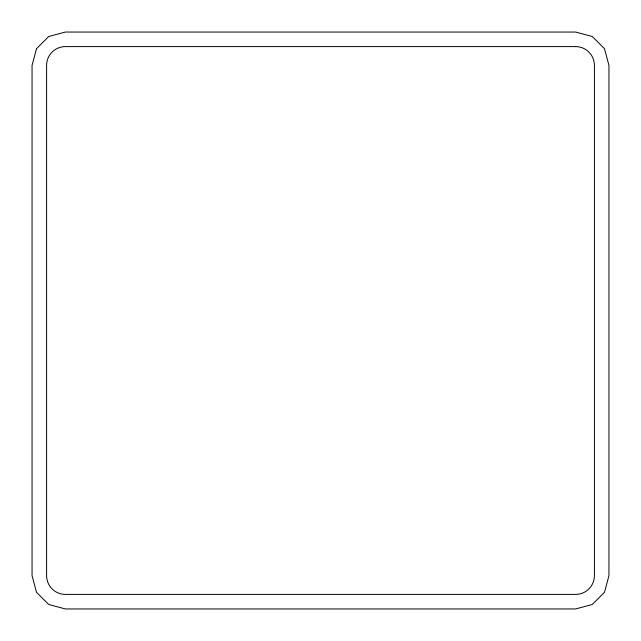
<?xml version="1.0" encoding="UTF-8"?>
<svg xmlns="http://www.w3.org/2000/svg" width="641" height="641" viewBox="0 0 641 641"><rect width="100%" height="100%" fill="white"/><g stroke="black" fill="none" stroke-linecap="round" stroke-linejoin="round"><path stroke-width="0.96" d="M36.513 48.708L32.05 65.358L32.05 575.642L36.513 592.292L48.708 604.487L65.358 608.95L575.642 608.95L592.292 604.487L604.487 592.292L608.95 575.642L608.95 65.358L604.487 48.708L592.292 36.513L575.642 32.05L65.358 32.05L48.708 36.513L36.513 48.708M575.642 46.593L65.358 46.593A18.773 18.773 0 0 0 46.593 65.358L46.593 575.642A18.773 18.773 0 0 0 65.358 594.407L575.642 594.407A18.773 18.773 0 0 0 594.407 575.642L594.407 65.358A18.773 18.773 0 0 0 575.642 46.593"/></g></svg>
